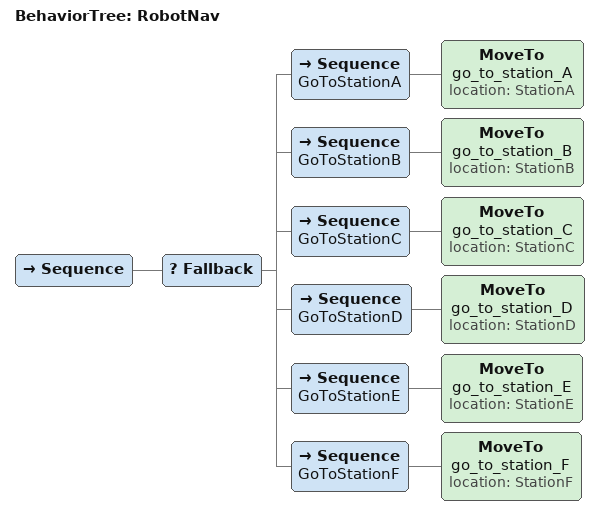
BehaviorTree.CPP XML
<root BTCPP_format="4">
    <BehaviorTree ID="RobotNav">
        <Sequence>
            <Fallback>
                <Sequence name="GoToStationA">
                    <MoveTo name="go_to_station_A" location="StationA"/>
                </Sequence>
                <Sequence name="GoToStationB">
                    <MoveTo name="go_to_station_B" location="StationB"/>
                </Sequence>
                <Sequence name="GoToStationC">
                    <MoveTo name="go_to_station_C" location="StationC"/>
                </Sequence>
                <Sequence name="GoToStationD">
                    <MoveTo name="go_to_station_D" location="StationD"/>
                </Sequence>
                <Sequence name="GoToStationE">
                    <MoveTo name="go_to_station_E" location="StationE"/>
                </Sequence>
                <Sequence name="GoToStationF">
                    <MoveTo name="go_to_station_F" location="StationF"/>
                </Sequence>
            </Fallback>
        </Sequence>
    </BehaviorTree>
</root>
